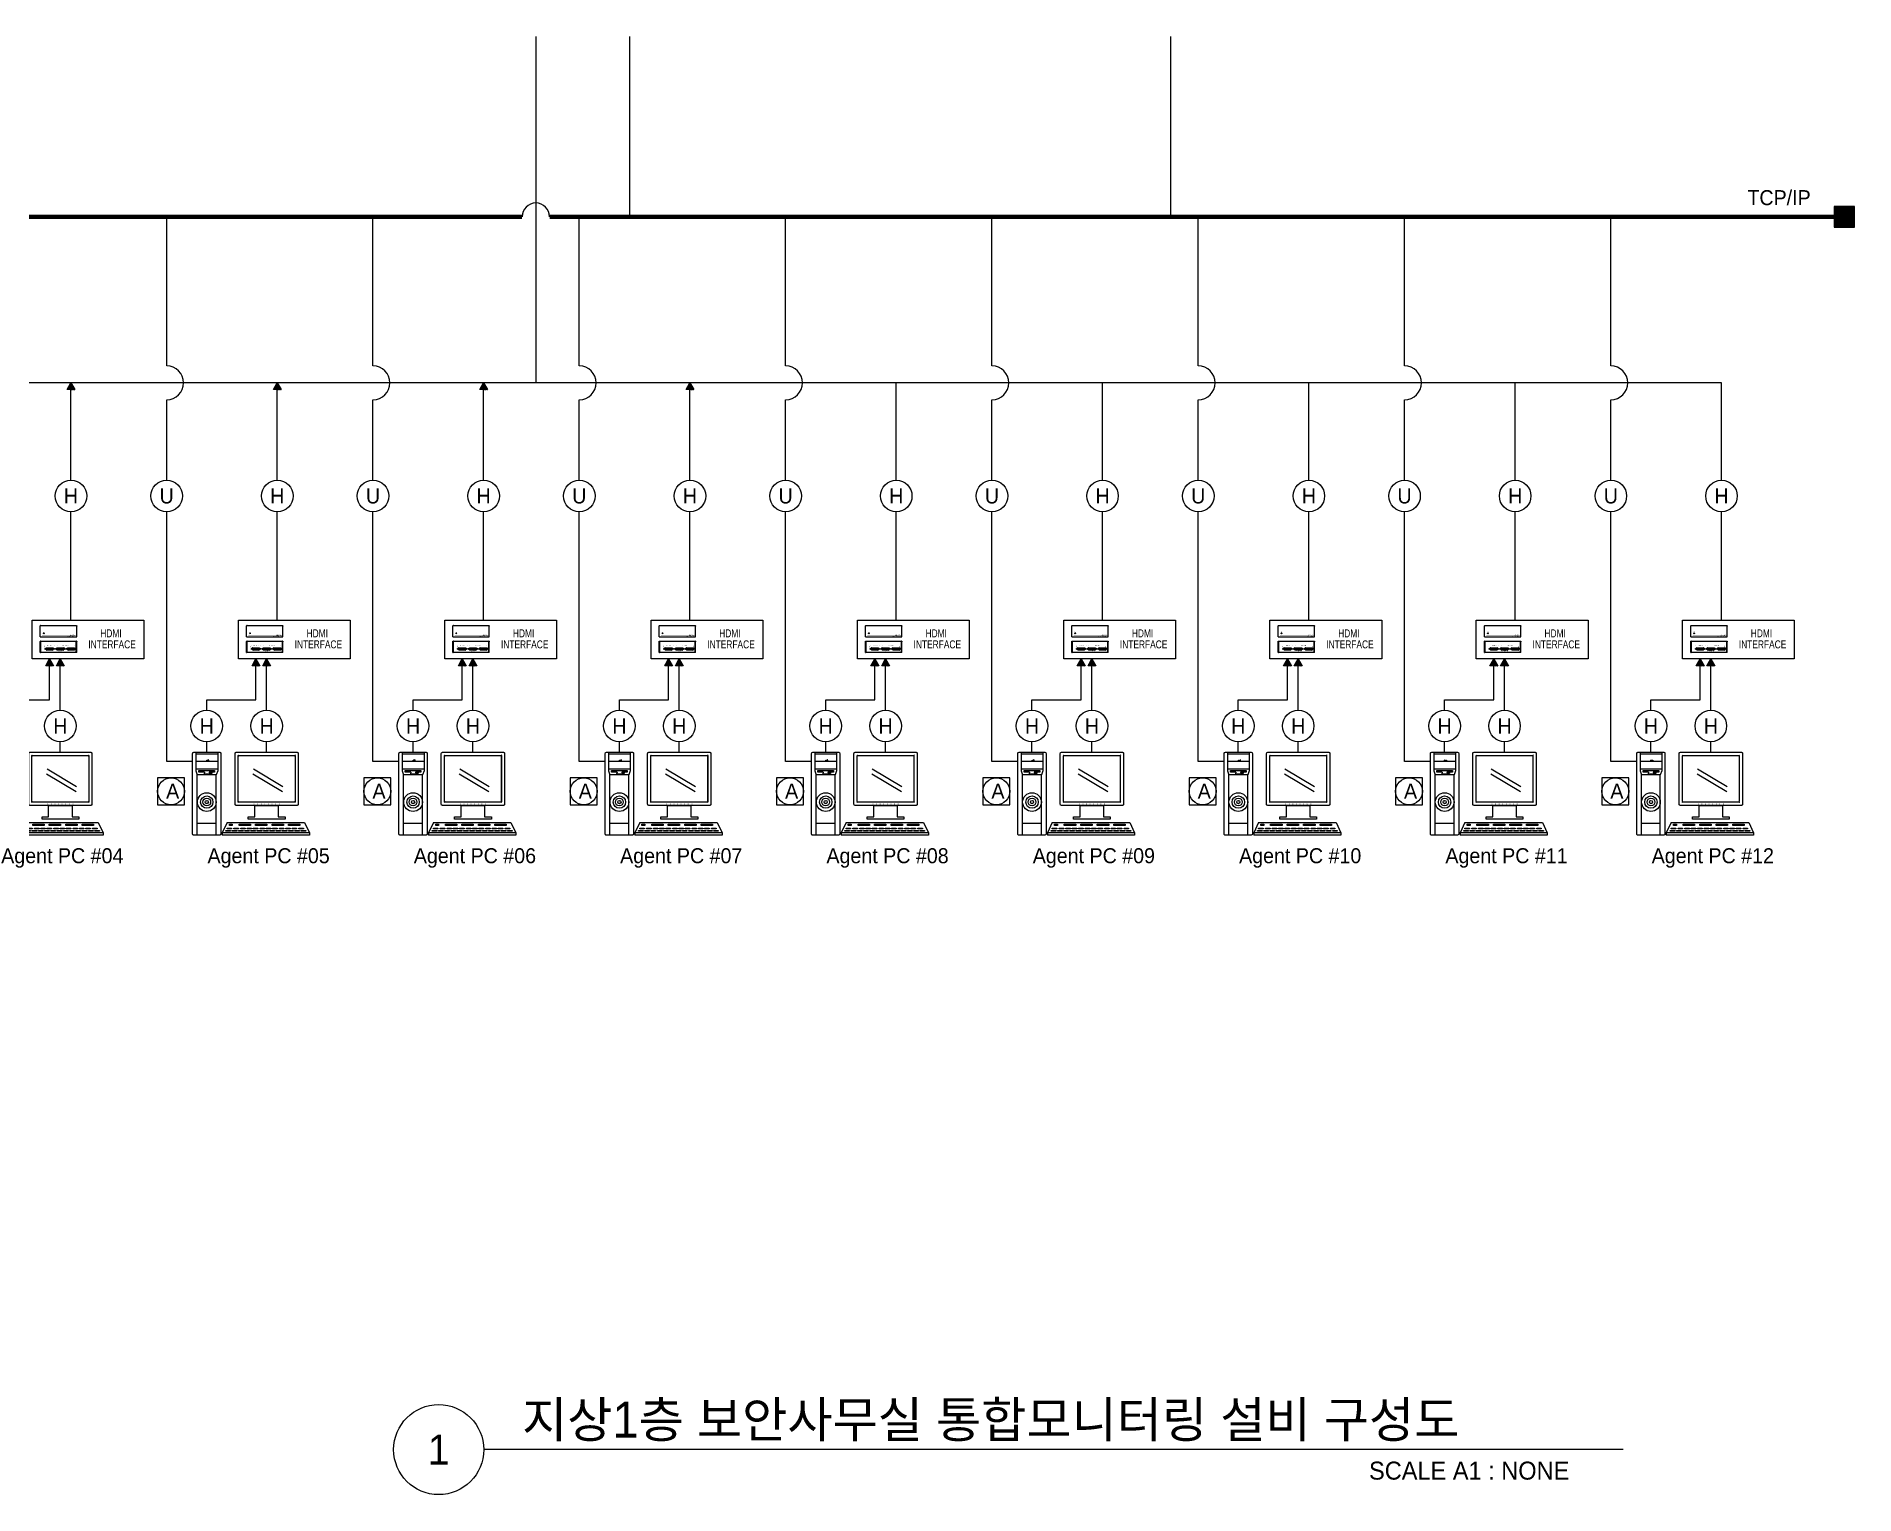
# Model space of a CAD drawing. Header units: millimetres. Extents: x 8133 to 62705, y 443 to 14530.
# Drawn here: x 53634 to 58177, y 443 to 4086 of the extents above; entities that cross this region are included whole.
import ezdxf
from ezdxf.enums import TextEntityAlignment as Align

# ---------------------------------------------------------------- set-up
doc = ezdxf.new("R2010")
doc.units = ezdxf.units.MM
doc.header["$LTSCALE"] = 300
for name, color, linetype in [('-----20 General Symbol', 3, 'Continuous'), ('-----29 Indicator', 1, 'Continuous'), ('-----30 Text', 2, 'Continuous'), ('-----41 Drawing Title', 2, 'Continuous'), ('3', 3, 'Continuous'), ('6', 6, 'Continuous')]:
    doc.layers.add(name, color=color, linetype=linetype)
doc.styles.add('ELEC', font='')
doc.styles.get('ELEC').set_extended_font_data('Dotum')

# ---------------------------------------------------------------- blocks, each defined once
blk = doc.blocks.new('Souce PC')
for p, q in [((31786, 5452), (31786, 5240)), ((32034, 5431), (31786, 5431)), ((31910, 5360), (31910, 5361)), ((31911, 5362), (31916, 5362)), ((31916, 5359), (31911, 5359)), ((31917, 5361), (31917, 5360)), ((31924, 5360), (31924, 5361)), ((31925, 5362), (31930, 5362)), ((31930, 5359), (31925, 5359)), ((31931, 5361), (31931, 5360)), ((32034, 5452), (32034, 5240)), ((32262, 5420), (32271, 5411)), ((32915, 5420), (32906, 5411)), ((32034, 5346), (31786, 5346)), ((32034, 5261), (31786, 5261)), ((31786, 5240), (31803, 5195)), ((31803, 4514), (31803, 5195)), ((32016, 5195), (31803, 5195)), ((31883, 5227), (31879, 5208)), ((31879, 5208), (31941, 5209)), ((31936, 5227), (31941, 5209)), ((32034, 5240), (32016, 5195)), ((32016, 4514), (32016, 5195)), ((32432, 5209), (32768, 5006)), ((32438, 5266), (32773, 5063)), ((32262, 4882), (32271, 4891)), ((32915, 4882), (32906, 4891)), ((32016, 4646), (31803, 4646)), ((32140, 4656), (32084, 4540)), ((32084, 4540), (32084, 4514)), ((33073, 4540), (32084, 4540)), ((32127, 4559), (32127, 4565)), ((32127, 4565), (32179, 4565)), ((32179, 4559), (32127, 4559)), ((32140, 4656), (33018, 4656)), ((32140, 4585), (32140, 4591)), ((32140, 4591), (32192, 4591)), ((32192, 4585), (32140, 4585)), ((32166, 4623), (32166, 4636)), ((32166, 4636), (32198, 4636)), ((32198, 4623), (32166, 4623)), ((32179, 4565), (32179, 4559)), ((32192, 4591), (32192, 4585)), ((32198, 4636), (32198, 4623)), ((32198, 4559), (32198, 4565)), ((32198, 4565), (32250, 4565)), ((32250, 4559), (32198, 4559)), ((32218, 4585), (32218, 4591)), ((32218, 4591), (32269, 4591)), ((32269, 4585), (32218, 4585)), ((32250, 4565), (32250, 4559)), ((32269, 4591), (32269, 4585)), ((32269, 4559), (32269, 4565)), ((32269, 4565), (32321, 4565)), ((32321, 4559), (32269, 4559)), ((32276, 4623), (32276, 4636)), ((32276, 4636), (32405, 4636)), ((32405, 4623), (32276, 4623)), ((32295, 4585), (32295, 4591)), ((32295, 4591), (32347, 4591)), ((32347, 4585), (32295, 4585)), ((32321, 4565), (32321, 4559)), ((32340, 4559), (32340, 4565)), ((32340, 4565), (32392, 4565)), ((32392, 4559), (32340, 4559)), ((32347, 4591), (32347, 4585)), ((32366, 4585), (32366, 4591)), ((32366, 4591), (32418, 4591)), ((32418, 4585), (32366, 4585)), ((32392, 4565), (32392, 4559)), ((32405, 4636), (32405, 4623)), ((32411, 4559), (32411, 4565)), ((32411, 4565), (32463, 4565)), ((32463, 4559), (32411, 4559)), ((32418, 4591), (32418, 4585)), ((32437, 4585), (32437, 4591)), ((32437, 4591), (32489, 4591)), ((32489, 4585), (32437, 4585)), ((32463, 4623), (32463, 4636)), ((32463, 4636), (32592, 4636)), ((32592, 4623), (32463, 4623)), ((32463, 4565), (32463, 4559)), ((32482, 4559), (32482, 4565)), ((32482, 4565), (32534, 4565)), ((32534, 4559), (32482, 4559)), ((32489, 4591), (32489, 4585)), ((32514, 4585), (32514, 4591)), ((32514, 4591), (32566, 4591)), ((32566, 4585), (32514, 4585)), ((32534, 4565), (32534, 4559)), ((32553, 4559), (32553, 4565)), ((32553, 4565), (32605, 4565)), ((32605, 4559), (32553, 4559)), ((32566, 4591), (32566, 4585)), ((32585, 4585), (32585, 4591)), ((32585, 4591), (32637, 4591)), ((32637, 4585), (32585, 4585)), ((32592, 4636), (32592, 4623)), ((32605, 4565), (32605, 4559)), ((32624, 4559), (32624, 4565)), ((32624, 4565), (32676, 4565)), ((32676, 4559), (32624, 4559)), ((32637, 4591), (32637, 4585)), ((32650, 4623), (32650, 4636)), ((32650, 4636), (32779, 4636)), ((32779, 4623), (32650, 4623)), ((32656, 4585), (32656, 4591)), ((32656, 4591), (32708, 4591)), ((32708, 4585), (32656, 4585)), ((32676, 4565), (32676, 4559)), ((32695, 4559), (32695, 4565)), ((32695, 4565), (32747, 4565)), ((32747, 4559), (32695, 4559)), ((32708, 4591), (32708, 4585)), ((32734, 4585), (32734, 4591)), ((32734, 4591), (32785, 4591)), ((32785, 4585), (32734, 4585)), ((32747, 4565), (32747, 4559)), ((32766, 4559), (32766, 4565)), ((32766, 4565), (32818, 4565)), ((32818, 4559), (32766, 4559)), ((32779, 4636), (32779, 4623)), ((32785, 4591), (32785, 4585)), ((32805, 4585), (32805, 4591)), ((32805, 4591), (32856, 4591)), ((32856, 4585), (32805, 4585)), ((32818, 4565), (32818, 4559)), ((32837, 4623), (32837, 4636)), ((32837, 4636), (32966, 4636)), ((32966, 4623), (32837, 4623)), ((32837, 4559), (32837, 4565)), ((32837, 4565), (32889, 4565)), ((32889, 4559), (32837, 4559)), ((32856, 4591), (32856, 4585)), ((32876, 4585), (32876, 4591)), ((32876, 4591), (32927, 4591)), ((32927, 4585), (32876, 4585)), ((32889, 4565), (32889, 4559)), ((32908, 4559), (32908, 4565)), ((32908, 4565), (32960, 4565)), ((32960, 4559), (32908, 4559)), ((32927, 4591), (32927, 4585)), ((32953, 4585), (32953, 4591)), ((32953, 4591), (33005, 4591)), ((33005, 4585), (32953, 4585)), ((32960, 4565), (32960, 4559)), ((32966, 4636), (32966, 4623)), ((32979, 4559), (32979, 4565)), ((32979, 4565), (33031, 4565)), ((33031, 4559), (32979, 4559)), ((33005, 4591), (33005, 4585)), ((33018, 4656), (33073, 4540)), ((33031, 4565), (33031, 4559)), ((33073, 4540), (33073, 4514)), ((33073, 4514), (32084, 4514))]:
    blk.add_line(p, q)
for points in [[(31763, 5452), (32057, 5452, -0.414214), (32069, 5440), (32069, 4526, -0.414214), (32057, 4514), (31763, 4514, -0.414214), (31750, 4526), (31750, 5440, -0.414214)], [(32243, 5452), (32935, 5452, -0.414214), (32947, 5440), (32947, 4863, -0.414214), (32935, 4850), (32243, 4850, -0.414214), (32230, 4863), (32230, 5440, -0.414214)], [(32280, 5415), (32898, 5415, -0.414214), (32910, 5402), (32910, 4900, -0.414214), (32898, 4887), (32280, 4887, -0.414214), (32267, 4900), (32267, 5402, -0.414214)], [(31952, 5221), (31964, 5221, -0.414214), (31966, 5219), (31966, 5214, -0.414214), (31964, 5213), (31952, 5213, -0.414214), (31951, 5214), (31951, 5219, -0.414214)]]:
    blk.add_lwpolyline(points, format="xyb", close=True)
for points, const_width in [([(32271, 5424), (32906, 5424, -0.414214), (32919, 5411), (32919, 4891, -0.414214), (32906, 4878), (32271, 4878, -0.414214), (32258, 4891), (32258, 5411, -0.414214)], 1.77), ([(31907, 4888, 1), (31912, 4888, 1)], 4.28), ([(32444, 4866, 1), (32449, 4866, 1)], 4.28), ([(32484, 4866, 1), (32489, 4866, 1)], 4.28), ([(32525, 4866, 1), (32530, 4866, 1)], 4.28), ([(32566, 4866, 1), (32570, 4866, 1)], 4.28), ([(32606, 4866, 1), (32611, 4866, 1)], 4.28), ([(32647, 4866, 1), (32652, 4866, 1)], 4.28), ([(32687, 4866, 1), (32692, 4866, 1)], 4.28), ([(32729, 4866, 1), (32734, 4866, 1)], 4.28)]:
    blk.add_lwpolyline(points, format="xyb", close=True, dxfattribs=dict(const_width=const_width))
for points in [[(31883, 5227), (31821, 5227), (31821, 5245), (31998, 5245), (31998, 5227), (31936, 5227)], [(32456, 4720), (32456, 4850), (32721, 4850), (32721, 4720)], [(32721, 4721), (32797, 4721), (32797, 4694), (32381, 4694), (32381, 4721), (32456, 4721)]]:
    blk.add_lwpolyline(points)
for radius in [106, 69.9, 44.1, 18.4]:
    blk.add_circle((31910, 4888), radius)
for start, end in [(0, 180), (180, 0)]:
    blk.add_arc((31932, 5367), 0.846, start, end)
for centre, major_axis, start_param, end_param in [((31911, 5361), (-0.626, 0.626), -0.785398, 0.785398), ((31911, 5360), (0.626, 0.626), 2.356194, 3.926991), ((31916, 5361), (-0.626, 0.626), 3.926991, 5.497787), ((31916, 5360), (0.626, 0.626), 3.926991, 5.497787), ((31925, 5361), (-0.626, 0.626), -0.785398, 0.785398), ((31925, 5360), (0.626, 0.626), 2.356194, 3.926991), ((31930, 5361), (-0.626, 0.626), 3.926991, 5.497787), ((31930, 5360), (0.626, 0.626), 3.926991, 5.497787)]:
    blk.add_ellipse(centre, major_axis=major_axis, ratio=1, start_param=start_param, end_param=end_param)
blk = doc.blocks.new('vda')
blk.add_hatch(color=256).paths.add_polyline_path([(-249559, -109669, 1), (-249551, -109669, 1)])
for p, q in [((-249596, -109710), (-249596, -109585)), ((-249596, -109710), (-249170, -109710)), ((-249590, -109579), (-249176, -109579)), ((-249170, -109710), (-249170, -109585)), ((-249596, -109892), (-249596, -109767)), ((-249596, -109892), (-249592, -109892)), ((-249592, -109892), (-249592, -109767)), ((-249591, -109766), (-249591, -109805)), ((-249591, -109766), (-249585, -109766)), ((-249585, -109805), (-249591, -109805)), ((-249591, -109805), (-249585, -109805)), ((-249591, -109805), (-249591, -109886)), ((-249591, -109886), (-249591, -109892)), ((-249170, -109892), (-249591, -109892)), ((-249590, -109761), (-249176, -109761)), ((-249174, -109766), (-249585, -109766)), ((-249585, -109805), (-249585, -109805)), ((-249585, -109805), (-249585, -109805)), ((-249528, -109857), (-249528, -109839)), ((-249526, -109837), (-249445, -109837)), ((-249523, -109839), (-249449, -109839)), ((-249523, -109855), (-249523, -109839)), ((-249522, -109861), (-249523, -109855)), ((-249521, -109855), (-249521, -109841)), ((-249521, -109841), (-249451, -109841)), ((-249520, -109861), (-249521, -109855)), ((-249452, -109861), (-249520, -109861)), ((-249452, -109863), (-249520, -109863)), ((-249451, -109865), (-249520, -109865)), ((-249515, -109850), (-249515, -109852)), ((-249460, -109850), (-249515, -109850)), ((-249515, -109852), (-249460, -109852)), ((-249460, -109850), (-249460, -109852)), ((-249451, -109841), (-249451, -109855)), ((-249451, -109855), (-249451, -109861)), ((-249449, -109855), (-249450, -109861)), ((-249449, -109839), (-249449, -109855)), ((-249443, -109839), (-249443, -109857)), ((-249443, -109852), (-249443, -109857)), ((-249403, -109857), (-249403, -109839)), ((-249403, -109857), (-249403, -109852)), ((-249401, -109837), (-249320, -109837)), ((-249399, -109839), (-249324, -109839)), ((-249399, -109855), (-249399, -109839)), ((-249398, -109861), (-249399, -109855)), ((-249397, -109841), (-249326, -109841)), ((-249397, -109855), (-249397, -109841)), ((-249396, -109861), (-249397, -109855)), ((-249326, -109865), (-249396, -109865)), ((-249327, -109861), (-249395, -109861)), ((-249327, -109863), (-249395, -109863)), ((-249390, -109850), (-249390, -109852)), ((-249335, -109850), (-249390, -109850)), ((-249390, -109852), (-249335, -109852)), ((-249335, -109850), (-249335, -109852)), ((-249326, -109855), (-249327, -109861)), ((-249326, -109855), (-249327, -109861)), ((-249326, -109841), (-249326, -109855)), ((-249326, -109841), (-249326, -109855)), ((-249324, -109855), (-249325, -109861)), ((-249324, -109839), (-249324, -109855)), ((-249318, -109839), (-249318, -109857)), ((-249279, -109857), (-249279, -109839)), ((-249277, -109837), (-249196, -109837)), ((-249274, -109839), (-249199, -109839)), ((-249274, -109855), (-249274, -109839)), ((-249273, -109861), (-249274, -109855)), ((-249272, -109855), (-249272, -109841)), ((-249272, -109841), (-249201, -109841)), ((-249271, -109861), (-249272, -109855)), ((-249203, -109861), (-249271, -109861)), ((-249203, -109863), (-249271, -109863)), ((-249201, -109865), (-249271, -109865)), ((-249265, -109850), (-249265, -109852)), ((-249211, -109850), (-249265, -109850)), ((-249265, -109852), (-249211, -109852)), ((-249211, -109850), (-249211, -109852)), ((-249201, -109855), (-249202, -109861)), ((-249201, -109841), (-249201, -109855)), ((-249199, -109855), (-249200, -109861)), ((-249199, -109839), (-249199, -109855)), ((-249194, -109839), (-249194, -109857)), ((-249175, -109766), (-249180, -109766)), ((-249175, -109805), (-249180, -109805)), ((-249175, -109805), (-249180, -109805)), ((-249180, -109805), (-249180, -109805)), ((-249180, -109805), (-249180, -109805)), ((-249175, -109805), (-249175, -109766)), ((-249175, -109886), (-249175, -109805)), ((-249175, -109886), (-249175, -109892)), ((-249174, -109767), (-249174, -109892)), ((-249170, -109892), (-249174, -109892)), ((-249170, -109765), (-249171, -109765)), ((-249170, -109766), (-249171, -109766)), ((-249170, -109892), (-249170, -109767))]:
    blk.add_line(p, q)
at = {"flags": 128}
for points in [[(-249590, -109579), (-249590, -109579), (-249591, -109579), (-249591, -109579), (-249591, -109579), (-249591, -109579), (-249592, -109580), (-249592, -109580), (-249592, -109580), (-249592, -109580), (-249592, -109580), (-249593, -109581), (-249593, -109581), (-249593, -109581), (-249593, -109581), (-249594, -109582), (-249594, -109582), (-249594, -109582), (-249594, -109583), (-249595, -109583), (-249595, -109584), (-249595, -109584), (-249595, -109584), (-249596, -109585), (-249596, -109585)], [(-249596, -109585), (-249596, -109585), (-249596, -109584), (-249596, -109584), (-249596, -109584), (-249596, -109583), (-249595, -109583), (-249595, -109582), (-249595, -109582), (-249595, -109582), (-249595, -109581), (-249594, -109581), (-249594, -109581), (-249594, -109581), (-249594, -109580), (-249593, -109580), (-249593, -109580), (-249593, -109580), (-249592, -109580), (-249592, -109579), (-249592, -109579), (-249591, -109579), (-249591, -109579), (-249590, -109579), (-249590, -109579)], [(-249170, -109585), (-249170, -109585), (-249170, -109584), (-249171, -109584), (-249171, -109584), (-249171, -109583), (-249171, -109583), (-249172, -109582), (-249172, -109582), (-249172, -109582), (-249172, -109581), (-249173, -109581), (-249173, -109581), (-249173, -109581), (-249173, -109580), (-249174, -109580), (-249174, -109580), (-249174, -109580), (-249174, -109580), (-249175, -109579), (-249175, -109579), (-249175, -109579), (-249175, -109579), (-249175, -109579), (-249176, -109579)], [(-249176, -109579), (-249175, -109579), (-249175, -109579), (-249175, -109579), (-249174, -109579), (-249174, -109579), (-249173, -109580), (-249173, -109580), (-249173, -109580), (-249172, -109580), (-249172, -109580), (-249172, -109581), (-249172, -109581), (-249171, -109581), (-249171, -109581), (-249171, -109582), (-249171, -109582), (-249170, -109582), (-249170, -109583), (-249170, -109583), (-249170, -109584), (-249170, -109584), (-249170, -109584), (-249170, -109585), (-249170, -109585)], [(-249590, -109761), (-249590, -109761), (-249591, -109761), (-249591, -109761), (-249591, -109761), (-249591, -109761), (-249592, -109761), (-249592, -109762), (-249592, -109762), (-249592, -109762), (-249592, -109762), (-249593, -109762), (-249593, -109763), (-249593, -109763), (-249593, -109763), (-249594, -109764), (-249594, -109764), (-249594, -109764), (-249594, -109765), (-249595, -109765), (-249595, -109765), (-249595, -109766), (-249595, -109766), (-249596, -109766), (-249596, -109767)], [(-249596, -109767), (-249596, -109766), (-249596, -109766), (-249596, -109766), (-249596, -109765), (-249596, -109765), (-249595, -109765), (-249595, -109764), (-249595, -109764), (-249595, -109764), (-249595, -109763), (-249594, -109763), (-249594, -109763), (-249594, -109762), (-249594, -109762), (-249593, -109762), (-249593, -109762), (-249593, -109762), (-249592, -109761), (-249592, -109761), (-249592, -109761), (-249591, -109761), (-249591, -109761), (-249590, -109761), (-249590, -109761)], [(-249590, -109765), (-249590, -109765), (-249590, -109765), (-249590, -109765), (-249591, -109765), (-249591, -109765), (-249591, -109765), (-249591, -109765), (-249591, -109765), (-249591, -109765), (-249591, -109765), (-249591, -109765), (-249591, -109765), (-249592, -109766), (-249592, -109766), (-249592, -109766), (-249592, -109766), (-249592, -109766), (-249592, -109766), (-249592, -109766), (-249592, -109766), (-249592, -109766), (-249592, -109767), (-249592, -109767), (-249592, -109767)], [(-249170, -109767), (-249170, -109766), (-249170, -109766), (-249171, -109766), (-249171, -109765), (-249171, -109765), (-249171, -109765), (-249172, -109764), (-249172, -109764), (-249172, -109764), (-249172, -109763), (-249173, -109763), (-249173, -109763), (-249173, -109762), (-249173, -109762), (-249174, -109762), (-249174, -109762), (-249174, -109762), (-249174, -109761), (-249175, -109761), (-249175, -109761), (-249175, -109761), (-249175, -109761), (-249175, -109761), (-249176, -109761)], [(-249176, -109761), (-249175, -109761), (-249175, -109761), (-249175, -109761), (-249174, -109761), (-249174, -109761), (-249173, -109761), (-249173, -109762), (-249173, -109762), (-249172, -109762), (-249172, -109762), (-249172, -109762), (-249172, -109763), (-249171, -109763), (-249171, -109763), (-249171, -109764), (-249171, -109764), (-249170, -109764), (-249170, -109765), (-249170, -109765), (-249170, -109765), (-249170, -109766), (-249170, -109766), (-249170, -109766), (-249170, -109767)], [(-249174, -109767), (-249174, -109767), (-249174, -109767), (-249174, -109766), (-249174, -109766), (-249174, -109766), (-249174, -109766), (-249174, -109766), (-249174, -109766), (-249174, -109766), (-249174, -109766), (-249174, -109766), (-249174, -109765), (-249174, -109765), (-249175, -109765), (-249175, -109765), (-249175, -109765), (-249175, -109765), (-249175, -109765), (-249175, -109765), (-249175, -109765), (-249175, -109765), (-249175, -109765), (-249176, -109765), (-249176, -109765)]]:
    blk.add_lwpolyline(points, dxfattribs=at)
blk.add_lwpolyline([(-249575, -109699, 2.21, 2.21, 0), (-249170, -109699, 0, 0, 0)], format="xyseb")
at = {"ltscale": 0.5, "const_width": 1.1}
for points in [[(-249563, -109652), (-249559, -109652)], [(-249558, -109649), (-249561, -109646)], [(-249561, -109658), (-249558, -109655)], [(-249555, -109648), (-249555, -109644)], [(-249555, -109660), (-249555, -109656)], [(-249553, -109649), (-249550, -109646)], [(-249550, -109658), (-249553, -109655)], [(-249551, -109652), (-249547, -109652)]]:
    blk.add_lwpolyline(points, dxfattribs=at)
for points in [[(-249551, -109652, 1), (-249559, -109652, 1)], [(-249559, -109652, 1), (-249551, -109652, 1)]]:
    blk.add_lwpolyline(points, format="xyb", dxfattribs=at)
at = {"const_width": 1.58}
for points in [[(-249522, -109814), (-249540, -109814, 0.414214), (-249545, -109819), (-249545, -109832)], [(-249426, -109832), (-249426, -109819, 0.414214), (-249431, -109814), (-249449, -109814)], [(-249346, -109814), (-249395, -109814, 0.414214), (-249399, -109819), (-249399, -109832)], [(-249251, -109814), (-249202, -109814, -0.414214), (-249198, -109819), (-249198, -109832)]]:
    blk.add_lwpolyline(points, format="xyb", dxfattribs=at)
for centre, radius in [((-249555, -109669), 5.13), ((-249555, -109669), 4.16), ((-249536, -109851), 4.73), ((-249536, -109851), 4.73), ((-249536, -109851), 4.93), ((-249536, -109851), 3.35), ((-249435, -109851), 4.73), ((-249435, -109851), 4.93), ((-249435, -109851), 3.35), ((-249411, -109851), 4.73), ((-249411, -109851), 4.93), ((-249411, -109851), 3.35), ((-249310, -109851), 4.73), ((-249310, -109851), 4.93), ((-249310, -109851), 3.35), ((-249287, -109851), 4.93), ((-249287, -109851), 4.73), ((-249287, -109851), 3.35), ((-249186, -109851), 4.93), ((-249186, -109851), 4.73), ((-249186, -109851), 3.35)]:
    blk.add_circle(centre, radius)
for centre, radius, start, end in [((-249526, -109839), 1.97, 90, 180), ((-249520, -109857), 7.89, 180, 270), ((-249520, -109861), 2.45, 189.1354, 270), ((-249520, -109861), 0.473, 189.1354, 270), ((-249452, -109861), 2.45, 270, 350.8646), ((-249452, -109861), 0.473, 270, 350.8646), ((-249451, -109857), 7.89, 270, 0), ((-249445, -109839), 1.97, 0, 90), ((-249401, -109839), 1.97, 90, 180), ((-249396, -109857), 7.89, 180, 270), ((-249395, -109861), 2.45, 189.1354, 270), ((-249327, -109861), 2.45, 270, 350.8646), ((-249327, -109861), 0.473, 270, 350.8646), ((-249326, -109857), 7.89, 270, 0), ((-249320, -109839), 1.97, 0, 90), ((-249277, -109839), 1.97, 90, 180), ((-249271, -109857), 7.89, 180, 270), ((-249271, -109861), 2.45, 189.1354, 270), ((-249271, -109861), 0.473, 189.1354, 270), ((-249203, -109861), 2.45, 270, 350.8646), ((-249203, -109861), 0.473, 270, 350.8646), ((-249201, -109857), 7.89, 270, 0), ((-249196, -109839), 1.97, 0, 90)]:
    blk.add_arc(centre, radius, start, end)
at = {"style": 'ELEC'}
for s, height, p in [('HDMI DISTRIBUTION AMPLIFIER', 4.73, (-249190, -109706)), ('HDMI VDA', 8.68, (-249190, -109695))]:
    blk.add_text(s, height=height, dxfattribs=at).set_placement(p, align=Align.RIGHT)
for s, height, p in [('HDMI INPUT', 6.71, (-249485, -109814)), ('LOCAL MONITOR', 6.31, (-249361, -109875)), ('HDMI OUTPUT', 6.71, (-249301, -109814))]:
    blk.add_text(s, height=height, dxfattribs=at).set_placement(p, align=Align.MIDDLE_CENTER)
for s, p in [('1', (-249362, -109829)), ('2', (-249238, -109829))]:
    blk.add_text(s, height=6.31, dxfattribs=at).set_placement(p)

msp = doc.modelspace()

# ---------------------------------------------------------------- hatches: boundary and pattern name
at = {"layer": '3', "ltscale": 0.5}
h = msp.add_hatch(color=256, dxfattribs=at)
h.dxf.hatch_style = 1
h.paths.add_polyline_path([(58177.329, 3609.788), (58177.329, 3661.081), (58126.036, 3661.081), (58126.036, 3609.788)])
at = {"layer": '6', "linetype": 'ByBlock'}
h = msp.add_hatch(dxfattribs=at)
h.set_pattern_fill('ANSI31', color=256, scale=0.043908)
h.set_pattern_definition([(45, (26881.7232, 17858.74559), (-0.0985773491, 0.0985773491), [])])
h.paths.add_polyline_path([(53720.017, 3220.447), (53729.762, 3203.568), (53710.272, 3203.568)])
h = msp.add_hatch(dxfattribs=at)
h.set_pattern_fill('ANSI31', color=256, scale=0.043908)
h.set_pattern_definition([(45, (27397.29812, 17858.74559), (-0.0985773491, 0.0985773491), [])])
h.paths.add_polyline_path([(54235.592, 3220.447), (54245.337, 3203.568), (54225.847, 3203.568)])
h = msp.add_hatch(dxfattribs=at)
h.set_pattern_fill('ANSI31', color=256, scale=0.043908)
h.set_pattern_definition([(45, (27912.87304, 17858.74559), (-0.0985773491, 0.0985773491), [])])
h.paths.add_polyline_path([(54751.167, 3220.447), (54760.912, 3203.568), (54741.422, 3203.568)])
h = msp.add_hatch(dxfattribs=at)
h.set_pattern_fill('ANSI31', color=256, scale=0.043908)
h.set_pattern_definition([(45, (28428.44797, 17858.74559), (-0.0985773491, 0.0985773491), [])])
h.paths.add_polyline_path([(55266.742, 3220.447), (55276.487, 3203.568), (55256.997, 3203.568)])
h = msp.add_hatch(dxfattribs=at)
h.set_pattern_fill('ANSI31', color=256, scale=0.043908)
h.set_pattern_definition([(45, (26828.3601, 17168.73752), (-0.0985773491, 0.0985773491), [])])
h.paths.add_polyline_path([(53666.654, 2530.439), (53676.399, 2513.56), (53656.909, 2513.56)])
h = msp.add_hatch(dxfattribs=at)
h.set_pattern_fill('ANSI31', color=256, scale=0.043908)
h.set_pattern_definition([(45, (26855.12608, 17168.73752), (-0.0985773491, 0.0985773491), [])])
h.paths.add_polyline_path([(53693.42, 2530.439), (53703.165, 2513.56), (53683.675, 2513.56)])
h = msp.add_hatch(dxfattribs=at)
h.set_pattern_fill('ANSI31', color=256, scale=0.043908)
h.set_pattern_definition([(45, (27343.93503, 17168.73752), (-0.0985773491, 0.0985773491), [])])
h.paths.add_polyline_path([(54182.229, 2530.439), (54191.974, 2513.56), (54172.484, 2513.56)])
h = msp.add_hatch(dxfattribs=at)
h.set_pattern_fill('ANSI31', color=256, scale=0.043908)
h.set_pattern_definition([(45, (27370.70101, 17168.73752), (-0.0985773491, 0.0985773491), [])])
h.paths.add_polyline_path([(54208.995, 2530.439), (54218.74, 2513.56), (54199.25, 2513.56)])
h = msp.add_hatch(dxfattribs=at)
h.set_pattern_fill('ANSI31', color=256, scale=0.043908)
h.set_pattern_definition([(45, (27859.50995, 17168.73752), (-0.0985773491, 0.0985773491), [])])
h.paths.add_polyline_path([(54697.804, 2530.439), (54707.549, 2513.56), (54688.059, 2513.56)])
h = msp.add_hatch(dxfattribs=at)
h.set_pattern_fill('ANSI31', color=256, scale=0.043908)
h.set_pattern_definition([(45, (27886.27593, 17168.73752), (-0.0985773491, 0.0985773491), [])])
h.paths.add_polyline_path([(54724.57, 2530.439), (54734.315, 2513.56), (54714.825, 2513.56)])
h = msp.add_hatch(dxfattribs=at)
h.set_pattern_fill('ANSI31', color=256, scale=0.043908)
h.set_pattern_definition([(45, (28375.08488, 17168.73752), (-0.0985773491, 0.0985773491), [])])
h.paths.add_polyline_path([(55213.379, 2530.439), (55223.124, 2513.56), (55203.634, 2513.56)])
h = msp.add_hatch(dxfattribs=at)
h.set_pattern_fill('ANSI31', color=256, scale=0.043908)
h.set_pattern_definition([(45, (28401.85086, 17168.73752), (-0.0985773491, 0.0985773491), [])])
h.paths.add_polyline_path([(55240.145, 2530.439), (55249.89, 2513.56), (55230.4, 2513.56)])
h = msp.add_hatch(dxfattribs=at)
h.set_pattern_fill('ANSI31', color=256, scale=0.043908)
h.set_pattern_definition([(45, (28890.6598, 17168.73752), (-0.0985773491, 0.0985773491), [])])
h.paths.add_polyline_path([(55728.954, 2530.439), (55738.699, 2513.56), (55719.209, 2513.56)])
h = msp.add_hatch(dxfattribs=at)
h.set_pattern_fill('ANSI31', color=256, scale=0.043908)
h.set_pattern_definition([(45, (28917.42578, 17168.73752), (-0.0985773491, 0.0985773491), [])])
h.paths.add_polyline_path([(55755.72, 2530.439), (55765.465, 2513.56), (55745.975, 2513.56)])
h = msp.add_hatch(dxfattribs=at)
h.set_pattern_fill('ANSI31', color=256, scale=0.043908)
h.set_pattern_definition([(45, (29406.23473, 17168.73752), (-0.0985773491, 0.0985773491), [])])
h.paths.add_polyline_path([(56244.529, 2530.439), (56254.274, 2513.56), (56234.784, 2513.56)])
h = msp.add_hatch(dxfattribs=at)
h.set_pattern_fill('ANSI31', color=256, scale=0.043908)
h.set_pattern_definition([(45, (29433.00071, 17168.73752), (-0.0985773491, 0.0985773491), [])])
h.paths.add_polyline_path([(56271.295, 2530.439), (56281.04, 2513.56), (56261.55, 2513.56)])
h = msp.add_hatch(dxfattribs=at)
h.set_pattern_fill('ANSI31', color=256, scale=0.043908)
h.set_pattern_definition([(45, (29921.80965, 17168.73752), (-0.0985773491, 0.0985773491), [])])
h.paths.add_polyline_path([(56760.104, 2530.439), (56769.849, 2513.56), (56750.359, 2513.56)])
h = msp.add_hatch(dxfattribs=at)
h.set_pattern_fill('ANSI31', color=256, scale=0.043908)
h.set_pattern_definition([(45, (29948.57563, 17168.73752), (-0.0985773491, 0.0985773491), [])])
h.paths.add_polyline_path([(56786.87, 2530.439), (56796.615, 2513.56), (56777.125, 2513.56)])
h = msp.add_hatch(dxfattribs=at)
h.set_pattern_fill('ANSI31', color=256, scale=0.043908)
h.set_pattern_definition([(45, (30437.38458, 17168.73752), (-0.0985773491, 0.0985773491), [])])
h.paths.add_polyline_path([(57275.679, 2530.439), (57285.424, 2513.56), (57265.934, 2513.56)])
h = msp.add_hatch(dxfattribs=at)
h.set_pattern_fill('ANSI31', color=256, scale=0.043908)
h.set_pattern_definition([(45, (30464.15056, 17168.73752), (-0.0985773491, 0.0985773491), [])])
h.paths.add_polyline_path([(57302.445, 2530.439), (57312.19, 2513.56), (57292.7, 2513.56)])
h = msp.add_hatch(dxfattribs=at)
h.set_pattern_fill('ANSI31', color=256, scale=0.043908)
h.set_pattern_definition([(45, (30952.9595, 17168.73752), (-0.0985773491, 0.0985773491), [])])
h.paths.add_polyline_path([(57791.254, 2530.439), (57800.999, 2513.56), (57781.509, 2513.56)])
h = msp.add_hatch(dxfattribs=at)
h.set_pattern_fill('ANSI31', color=256, scale=0.043908)
h.set_pattern_definition([(45, (30979.72548, 17168.73752), (-0.0985773491, 0.0985773491), [])])
h.paths.add_polyline_path([(57818.02, 2530.439), (57827.765, 2513.56), (57808.275, 2513.56)])

# ---------------------------------------------------------------- linework, layer by layer
at = {"layer": '-----29 Indicator'}
for points in [[(53622.88, 2627.299), (53902.005, 2627.299), (53902.005, 2530.439), (53622.88, 2530.439)], [(54138.455, 2627.299), (54417.58, 2627.299), (54417.58, 2530.439), (54138.455, 2530.439)], [(54654.03, 2627.299), (54933.155, 2627.299), (54933.155, 2530.439), (54654.03, 2530.439)], [(55169.605, 2627.299), (55448.73, 2627.299), (55448.73, 2530.439), (55169.605, 2530.439)], [(55685.18, 2627.299), (55964.305, 2627.299), (55964.305, 2530.439), (55685.18, 2530.439)], [(56200.755, 2627.299), (56479.88, 2627.299), (56479.88, 2530.439), (56200.755, 2530.439)], [(56716.33, 2627.299), (56995.455, 2627.299), (56995.455, 2530.439), (56716.33, 2530.439)], [(57231.905, 2627.299), (57511.03, 2627.299), (57511.03, 2530.439), (57231.905, 2530.439)], [(57747.48, 2627.299), (58026.605, 2627.299), (58026.605, 2530.439), (57747.48, 2530.439)], [(54003.785, 2233.356), (53936.573, 2233.356), (53936.573, 2166.144), (54003.785, 2166.144)], [(54519.36, 2233.356), (54452.148, 2233.356), (54452.148, 2166.144), (54519.36, 2166.144)], [(55034.935, 2233.356), (54967.723, 2233.356), (54967.723, 2166.144), (55034.935, 2166.144)], [(55550.51, 2233.356), (55483.298, 2233.356), (55483.298, 2166.144), (55550.51, 2166.144)], [(56066.085, 2233.356), (55998.873, 2233.356), (55998.873, 2166.144), (56066.085, 2166.144)], [(56581.66, 2233.356), (56514.448, 2233.356), (56514.448, 2166.144), (56581.66, 2166.144)], [(57097.235, 2233.356), (57030.023, 2233.356), (57030.023, 2166.144), (57097.235, 2166.144)], [(57612.81, 2233.356), (57545.598, 2233.356), (57545.598, 2166.144), (57612.81, 2166.144)]]:
    msp.add_lwpolyline(points, close=True, dxfattribs=at)
for centre in [(53970.179, 2199.75), (54485.754, 2199.75), (55001.329, 2199.75), (55516.904, 2199.75), (56032.479, 2199.75), (56548.054, 2199.75), (57063.629, 2199.75), (57579.204, 2199.75)]:
    msp.add_circle(centre, 33.606, dxfattribs=at)
at = {"layer": '-----41 Drawing Title', "color": 7}
msp.add_line((57598.593, 555), (54751.407, 555), dxfattribs=at)
msp.add_circle((54638.907, 555), 112.5, dxfattribs=at)
at = {"layer": '3', "ltscale": 0.5}
for p, q in [((55116.711, 3635.434), (55116.711, 4086.154)), ((56468.364, 3635.434), (56468.364, 4086.154))]:
    msp.add_line(p, q, dxfattribs=at)
msp.add_lwpolyline([(51357.301, 3635.434, 10.502, 10.502, 0), (54847.25, 3635.434, 0, 0, 0)], format="xyseb", dxfattribs=at)
at = {"layer": '3'}
for points in [[(53959.185, 3262.668), (53959.185, 3635.434)], [(54474.76, 3262.668), (54474.76, 3635.434)], [(54990.335, 3262.668), (54990.335, 3635.434)], [(55505.91, 3262.668), (55505.91, 3635.434)], [(56021.485, 3262.668), (56021.485, 3635.434)], [(56537.06, 3262.668), (56537.06, 3635.434)], [(57052.635, 3262.668), (57052.635, 3635.434)], [(57568.21, 3262.668), (57568.21, 3635.434)], [(53959.185, 2977.154), (53959.185, 3178.226)], [(54474.76, 2977.154), (54474.76, 3178.226)], [(54990.335, 2977.154), (54990.335, 3178.226)], [(55505.91, 2977.154), (55505.91, 3178.226)], [(56021.485, 2977.154), (56021.485, 3178.226)], [(56537.06, 2977.154), (56537.06, 3178.226)], [(57052.635, 2977.154), (57052.635, 3178.226)], [(57568.21, 2977.154), (57568.21, 3178.226)], [(54024.105, 2273.919), (53959.185, 2273.919), (53959.185, 2898.39)], [(54539.679, 2273.919), (54474.76, 2273.919), (54474.76, 2898.39)], [(55055.254, 2273.919), (54990.335, 2273.919), (54990.335, 2898.39)], [(55570.829, 2273.919), (55505.91, 2273.919), (55505.91, 2898.39)], [(56086.404, 2273.919), (56021.485, 2273.919), (56021.485, 2898.39)], [(56601.979, 2273.919), (56537.06, 2273.919), (56537.06, 2898.39)], [(57117.554, 2273.919), (57052.635, 2273.919), (57052.635, 2898.39)], [(57633.129, 2273.919), (57568.21, 2273.919), (57568.21, 2898.39)]]:
    msp.add_lwpolyline(points, dxfattribs=at)
at = {"layer": '3', "ltscale": 0.5, "const_width": 10.502}
msp.add_lwpolyline([(54916.092, 3635.434), (58126.036, 3635.434)], dxfattribs=at)
at = {"layer": '3', "ltscale": 0.5}
msp.add_lwpolyline([(58177.329, 3609.788), (58177.329, 3661.081), (58126.036, 3661.081), (58126.036, 3609.788)], close=True, dxfattribs=at)
for centre in [(53959.185, 2937.772), (54474.76, 2937.772), (54990.335, 2937.772), (55505.91, 2937.772), (56021.485, 2937.772), (56537.06, 2937.772), (57052.635, 2937.772), (57568.21, 2937.772)]:
    msp.add_circle(centre, 39.382, dxfattribs=at)
at = {"layer": '3'}
for centre, radius, start, end in [((54881.671, 3635.434), 34.421, 0, 180), ((53959.185, 3220.447), 42.221, 270, 90), ((54474.76, 3220.447), 42.221, 270, 90), ((54990.335, 3220.447), 42.221, 270, 90), ((55505.91, 3220.447), 42.221, 270, 90), ((56021.485, 3220.447), 42.221, 270, 90), ((56537.06, 3220.447), 42.221, 270, 90), ((57052.635, 3220.447), 42.221, 270, 90), ((57568.21, 3220.447), 42.221, 270, 90)]:
    msp.add_arc(centre, radius, start, end, dxfattribs=at)
at = {"layer": '6', "linetype": 'ByBlock'}
for p, q in [((54881.671, 4086.154), (54881.671, 3220.447)), ((57844.617, 3220.447), (52173.293, 3220.447)), ((54059.249, 2402.41), (54059.249, 2428.716)), ((54574.824, 2402.41), (54574.824, 2428.716)), ((55090.399, 2402.41), (55090.399, 2428.716)), ((55605.974, 2402.41), (55605.974, 2428.716)), ((56121.549, 2402.41), (56121.549, 2428.716)), ((56637.124, 2402.41), (56637.124, 2428.716)), ((57152.699, 2402.41), (57152.699, 2428.716)), ((57668.274, 2402.41), (57668.274, 2428.716)), ((54059.249, 2297.34), (54059.249, 2323.646)), ((54574.824, 2297.34), (54574.824, 2323.646)), ((55090.399, 2297.34), (55090.399, 2323.646)), ((55605.974, 2297.34), (55605.974, 2323.646)), ((56121.549, 2297.34), (56121.549, 2323.646)), ((56637.124, 2297.34), (56637.124, 2323.646)), ((57152.699, 2297.34), (57152.699, 2323.646)), ((57668.274, 2297.34), (57668.274, 2323.646))]:
    msp.add_line(p, q, dxfattribs=at)
for points in [[(53720.017, 3220.447), (53729.762, 3203.568), (53710.272, 3203.568)], [(54235.592, 3220.447), (54245.337, 3203.568), (54225.847, 3203.568)], [(54751.167, 3220.447), (54760.912, 3203.568), (54741.422, 3203.568)], [(55266.742, 3220.447), (55276.487, 3203.568), (55256.997, 3203.568)], [(53666.654, 2530.439), (53676.399, 2513.56), (53656.909, 2513.56)], [(53693.42, 2530.439), (53703.165, 2513.56), (53683.675, 2513.56)], [(54182.229, 2530.439), (54191.974, 2513.56), (54172.484, 2513.56)], [(54208.995, 2530.439), (54218.74, 2513.56), (54199.25, 2513.56)], [(54697.804, 2530.439), (54707.549, 2513.56), (54688.059, 2513.56)], [(54724.57, 2530.439), (54734.315, 2513.56), (54714.825, 2513.56)], [(55213.379, 2530.439), (55223.124, 2513.56), (55203.634, 2513.56)], [(55240.145, 2530.439), (55249.89, 2513.56), (55230.4, 2513.56)], [(55728.954, 2530.439), (55738.699, 2513.56), (55719.209, 2513.56)], [(55755.72, 2530.439), (55765.465, 2513.56), (55745.975, 2513.56)], [(56244.529, 2530.439), (56254.274, 2513.56), (56234.784, 2513.56)], [(56271.295, 2530.439), (56281.04, 2513.56), (56261.55, 2513.56)], [(56760.104, 2530.439), (56769.849, 2513.56), (56750.359, 2513.56)], [(56786.87, 2530.439), (56796.615, 2513.56), (56777.125, 2513.56)], [(57275.679, 2530.439), (57285.424, 2513.56), (57265.934, 2513.56)], [(57302.445, 2530.439), (57312.19, 2513.56), (57292.7, 2513.56)], [(57791.254, 2530.439), (57800.999, 2513.56), (57781.509, 2513.56)], [(57818.02, 2530.439), (57827.765, 2513.56), (57808.275, 2513.56)]]:
    msp.add_lwpolyline(points, close=True, dxfattribs=at)
for points in [[(53720.017, 2977.154), (53720.017, 3220.447)], [(54235.592, 2977.154), (54235.592, 3220.447)], [(54751.167, 2977.154), (54751.167, 3220.447)], [(55266.742, 2977.154), (55266.742, 3220.447)], [(55782.317, 2977.154), (55782.317, 3220.447)], [(56297.892, 2977.154), (56297.892, 3220.447)], [(56813.467, 2977.154), (56813.467, 3220.447)], [(57329.042, 2977.154), (57329.042, 3220.447)], [(57844.617, 2977.154), (57844.617, 3220.447)], [(53720.017, 2627.299), (53720.017, 2898.39)], [(54235.592, 2627.299), (54235.592, 2898.39)], [(54751.167, 2627.299), (54751.167, 2898.39)], [(55266.742, 2627.299), (55266.742, 2898.39)], [(55782.317, 2627.299), (55782.317, 2898.39)], [(56297.892, 2627.299), (56297.892, 2898.39)], [(56813.467, 2627.299), (56813.467, 2898.39)], [(57329.042, 2627.299), (57329.042, 2898.39)], [(57844.617, 2627.299), (57844.617, 2898.39)], [(53543.674, 2428.716), (53666.654, 2428.716), (53666.654, 2528.261)], [(53693.42, 2402.41), (53693.42, 2530.439)], [(54059.249, 2428.716), (54182.229, 2428.716), (54182.229, 2528.261)], [(54208.995, 2402.41), (54208.995, 2530.439)], [(54574.824, 2428.716), (54697.804, 2428.716), (54697.804, 2528.261)], [(54724.57, 2402.41), (54724.57, 2530.439)], [(55090.399, 2428.716), (55213.379, 2428.716), (55213.379, 2528.261)], [(55240.145, 2402.41), (55240.145, 2530.439)], [(55605.974, 2428.716), (55728.954, 2428.716), (55728.954, 2528.261)], [(55755.72, 2402.41), (55755.72, 2530.439)], [(56121.549, 2428.716), (56244.529, 2428.716), (56244.529, 2528.261)], [(56271.295, 2402.41), (56271.295, 2530.439)], [(56637.124, 2428.716), (56760.104, 2428.716), (56760.104, 2528.261)], [(56786.87, 2402.41), (56786.87, 2530.439)], [(57152.699, 2428.716), (57275.679, 2428.716), (57275.679, 2528.261)], [(57302.445, 2402.41), (57302.445, 2530.439)], [(57668.274, 2428.716), (57791.254, 2428.716), (57791.254, 2528.261)], [(57818.02, 2402.41), (57818.02, 2530.439)], [(53693.42, 2297.346), (53693.42, 2323.646)], [(54208.995, 2297.346), (54208.995, 2323.646)], [(54724.57, 2297.346), (54724.57, 2323.646)], [(55240.145, 2297.346), (55240.145, 2323.646)], [(55755.72, 2297.346), (55755.72, 2323.646)], [(56271.295, 2297.346), (56271.295, 2323.646)], [(56786.87, 2297.346), (56786.87, 2323.646)], [(57302.445, 2297.346), (57302.445, 2323.646)], [(57818.02, 2297.346), (57818.02, 2323.646)]]:
    msp.add_lwpolyline(points, dxfattribs=at)
for centre in [(53720.017, 2937.772), (54235.592, 2937.772), (54751.167, 2937.772), (55266.742, 2937.772), (55782.317, 2937.772), (56297.892, 2937.772), (56813.467, 2937.772), (57329.042, 2937.772), (57844.617, 2937.772), (53693.42, 2363.028), (54059.249, 2363.028), (54208.995, 2363.028), (54574.824, 2363.028), (54724.57, 2363.028), (55090.399, 2363.028), (55240.145, 2363.028), (55605.974, 2363.028), (55755.72, 2363.028), (56121.549, 2363.028), (56271.295, 2363.028), (56637.124, 2363.028), (56786.87, 2363.028), (57152.699, 2363.028), (57302.445, 2363.028), (57668.274, 2363.028), (57818.02, 2363.028)]:
    msp.add_circle(centre, 39.382, dxfattribs=at)

# ---------------------------------------------------------------- block references
at = {"layer": '-----20 General Symbol'}
for name, p, xscale, yscale, zscale in [('vda', (107070.067, 26069.619), 0.2140538400000001, 0.2140538400000001, 0.2140538400000001), ('vda', (107585.642, 26069.619), 0.2140538400000001, 0.2140538400000001, 0.2140538400000001), ('vda', (108101.217, 26069.619), 0.2140538400000001, 0.2140538400000001, 0.2140538400000001), ('vda', (108616.792, 26069.619), 0.2140538400000001, 0.2140538400000001, 0.2140538400000001), ('vda', (109132.367, 26069.619), 0.2140538400000001, 0.2140538400000001, 0.2140538400000001), ('vda', (109647.942, 26069.619), 0.2140538400000001, 0.2140538400000001, 0.2140538400000001), ('vda', (110163.517, 26069.619), 0.2140538400000001, 0.2140538400000001, 0.2140538400000001), ('vda', (110679.092, 26069.619), 0.2140538400000001, 0.2140538400000001, 0.2140538400000001), ('vda', (111194.666, 26069.619), 0.2140538400000001, 0.2140538400000001, 0.2140538400000001), ('Souce PC', (46506.364, 1094.974), 0.2205389390759379, 0.2205389390759379, 0.2205389390759379), ('Souce PC', (47021.939, 1094.974), 0.2205389390759379, 0.2205389390759379, 0.2205389390759379), ('Souce PC', (47537.514, 1094.974), 0.2205389390759379, 0.2205389390759379, 0.2205389390759379), ('Souce PC', (48053.089, 1094.974), 0.2205389390759379, 0.2205389390759379, 0.2205389390759379), ('Souce PC', (48568.664, 1094.974), 0.2205389390759379, 0.2205389390759379, 0.2205389390759379), ('Souce PC', (49084.239, 1094.974), 0.2205389390759379, 0.2205389390759379, 0.2205389390759379), ('Souce PC', (49599.814, 1094.974), 0.2205389390759379, 0.2205389390759379, 0.2205389390759379), ('Souce PC', (50115.389, 1094.974), 0.2205389390759379, 0.2205389390759379, 0.2205389390759379), ('Souce PC', (50630.964, 1094.974), 0.2205389390759379, 0.2205389390759379, 0.2205389390759379)]:
    msp.add_blockref(name, p, dxfattribs=dict(at, xscale=xscale, yscale=yscale, zscale=zscale))

# ---------------------------------------------------------------- texts
at = {"layer": '-----30 Text', "ltscale": 0.5, "style": 'ELEC'}
msp.add_text('TCP/IP', height=37.5, dxfattribs=at).set_placement((57988.475, 3664.404), align=Align.CENTER)
at = {"layer": '-----30 Text', "linetype": 'ByBlock', "style": 'ELEC'}
for p in [(53720.017, 2937.772), (54235.592, 2937.772), (54751.167, 2937.772), (55266.742, 2937.772), (55782.317, 2937.772), (56297.892, 2937.772), (56813.467, 2937.772), (57329.042, 2937.772), (57844.617, 2937.772), (53693.42, 2363.028), (54059.249, 2363.028), (54208.995, 2363.028), (54574.824, 2363.028), (54724.57, 2363.028), (55090.399, 2363.028), (55240.145, 2363.028), (55605.974, 2363.028), (55755.72, 2363.028), (56121.549, 2363.028), (56271.295, 2363.028), (56637.124, 2363.028), (56786.87, 2363.028), (57152.699, 2363.028), (57302.445, 2363.028), (57668.274, 2363.028), (57818.02, 2363.028)]:
    msp.add_text('H', height=37.5, dxfattribs=at).set_placement(p, align=Align.MIDDLE_CENTER)
at = {"layer": '-----30 Text', "ltscale": 0.5, "style": 'ELEC'}
for s, p in [('U', (53959.185, 2937.772)), ('U', (54474.76, 2937.772)), ('U', (54990.335, 2937.772)), ('U', (55505.91, 2937.772)), ('U', (56021.485, 2937.772)), ('U', (56537.06, 2937.772)), ('U', (57052.635, 2937.772)), ('U', (57568.21, 2937.772)), ('Agent PC #04', (53698.35, 2038.893)), ('Agent PC #05', (54213.925, 2038.893)), ('Agent PC #06', (54729.499, 2038.893)), ('Agent PC #07', (55245.074, 2038.893)), ('Agent PC #08', (55760.649, 2038.893)), ('Agent PC #09', (56276.224, 2038.893)), ('Agent PC #10', (56791.799, 2038.893)), ('Agent PC #11', (57307.374, 2038.893)), ('Agent PC #12', (57822.949, 2038.893))]:
    msp.add_text(s, height=37.5, dxfattribs=at).set_placement(p, align=Align.MIDDLE_CENTER)
at = {"layer": '-----30 Text', "ltscale": 0.5, "style": 'ELEC', "width": 0.8}
for s, p in [('HDMI', (53819.936, 2594.626)), ('HDMI', (54335.511, 2594.626)), ('HDMI', (54851.086, 2594.626)), ('HDMI', (55366.661, 2594.626)), ('HDMI', (55882.235, 2594.626)), ('HDMI', (56397.81, 2594.626)), ('HDMI', (56913.385, 2594.626)), ('HDMI', (57428.96, 2594.626)), ('HDMI', (57944.535, 2594.626)), ('INTERFACE', (53822.678, 2566.976)), ('INTERFACE', (54338.253, 2566.976)), ('INTERFACE', (54853.828, 2566.976)), ('INTERFACE', (55369.403, 2566.976)), ('INTERFACE', (55884.978, 2566.976)), ('INTERFACE', (56400.552, 2566.976)), ('INTERFACE', (56916.127, 2566.976)), ('INTERFACE', (57431.702, 2566.976)), ('INTERFACE', (57947.277, 2566.976))]:
    msp.add_text(s, height=20, dxfattribs=at).set_placement(p, align=Align.MIDDLE_CENTER)
at = {"layer": '-----30 Text', "ltscale": 0.5, "style": 'ELEC'}
for p in [(53957.838, 2200.372, -0.004), (54473.413, 2200.372, -0.004), (54988.988, 2200.372, -0.004), (55504.563, 2200.372, -0.004), (56020.138, 2200.372, -0.004), (56535.713, 2200.372, -0.004), (57051.288, 2200.372, -0.004), (57566.863, 2200.372, -0.004)]:
    msp.add_text('A', height=37.5, dxfattribs=at).set_placement(p, align=Align.MIDDLE_LEFT)
at = {"layer": '-----41 Drawing Title', "color": 2, "style": 'ELEC'}
msp.add_text('지상1층 보안사무실 통합모니터링 설비 구성도', height=90, dxfattribs=at).set_placement((54847.265, 585))
at = {"layer": '-----41 Drawing Title', "color": 7, "style": 'ELEC'}
msp.add_text('1', height=75, dxfattribs=at).set_placement((54638.907, 555), align=Align.MIDDLE)
at = {"layer": '-----41 Drawing Title', "style": 'ELEC'}
msp.add_text('SCALE A1 : NONE', height=45, dxfattribs=at).set_placement((57464.361, 480), align=Align.RIGHT)

doc.saveas('drawing.dxf')
